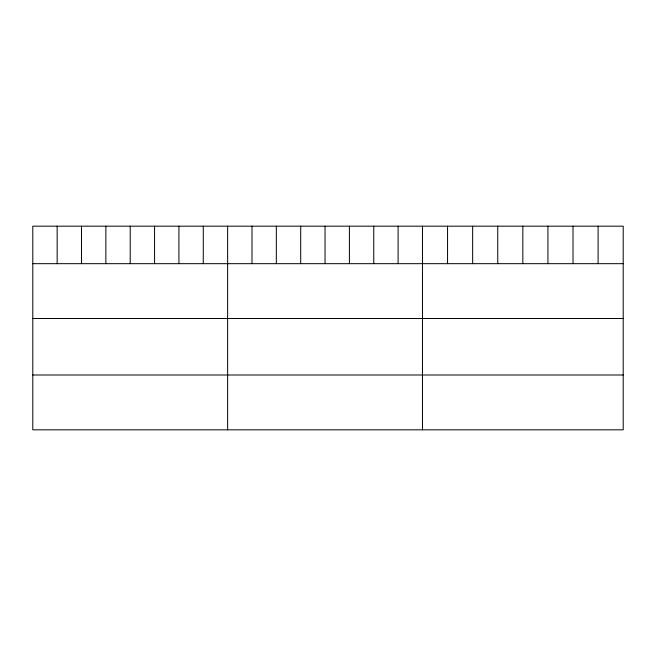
<?xml version="1.0" encoding="UTF-8"?>
<svg xmlns="http://www.w3.org/2000/svg" width="656" height="656" viewBox="0 0 656 656"><rect width="100%" height="100%" fill="white"/><g stroke="black" fill="none" stroke-linecap="round" stroke-linejoin="round"><path stroke-width="0.98" d="M623.2 263.679L623.2 429.819L32.8 429.819L32.8 226.181L623.2 226.181L623.2 263.679L32.8 263.679M32.8 318.504L623.2 318.504M32.8 374.994L623.2 374.994M598.108 226.181L598.108 263.679M573.016 226.181L573.016 263.679M547.924 226.181L547.924 263.679M522.832 226.181L522.832 263.679M497.74 226.181L497.74 263.679M472.648 226.181L472.648 263.679M447.556 226.181L447.556 263.679M422.464 226.181L422.464 429.819M398.11 226.181L398.11 263.679M373.756 226.181L373.756 263.679M349.402 226.181L349.402 263.679M325.048 226.181L325.048 263.679M300.694 226.181L300.694 263.679M276.34 226.181L276.34 263.679M251.986 226.181L251.986 263.679M227.632 226.181L227.632 429.819M203.278 226.181L203.278 263.679M178.924 226.181L178.924 263.679M154.57 226.181L154.57 263.679M130.216 226.181L130.216 263.679M105.862 226.181L105.862 263.679M81.508 226.181L81.508 263.679M57.154 226.181L57.154 263.679"/></g></svg>
